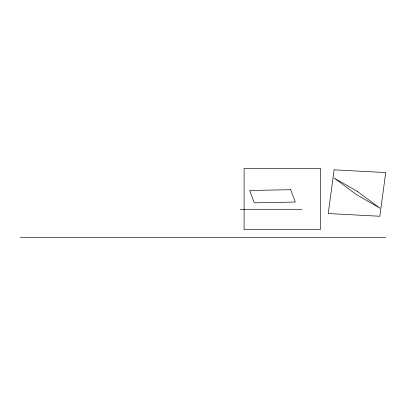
<?xml version="1.0" encoding="UTF-8"?>
<svg xmlns="http://www.w3.org/2000/svg" width="406" height="406" viewBox="0 0 406 406"><rect width="100%" height="100%" fill="white"/><g stroke="black" fill="none" stroke-linecap="round" stroke-linejoin="round"><path stroke-width="0.61" d="M240.053 209.303L302.125 209.303M20.3 237.474L385.7 237.474M334.092 169.84L328.241 213.541L379.849 216.261L385.7 172.56L334.092 169.84M290.691 189.703L249.66 190.475L254.313 202.827L295.34 202.056L290.691 189.703M320.298 168.526L244.097 168.526L244.097 229.603L320.298 229.603L320.298 168.526M357.382 191.434L333.965 177.909L356.559 194.667L379.98 208.192L357.382 191.434"/></g></svg>
